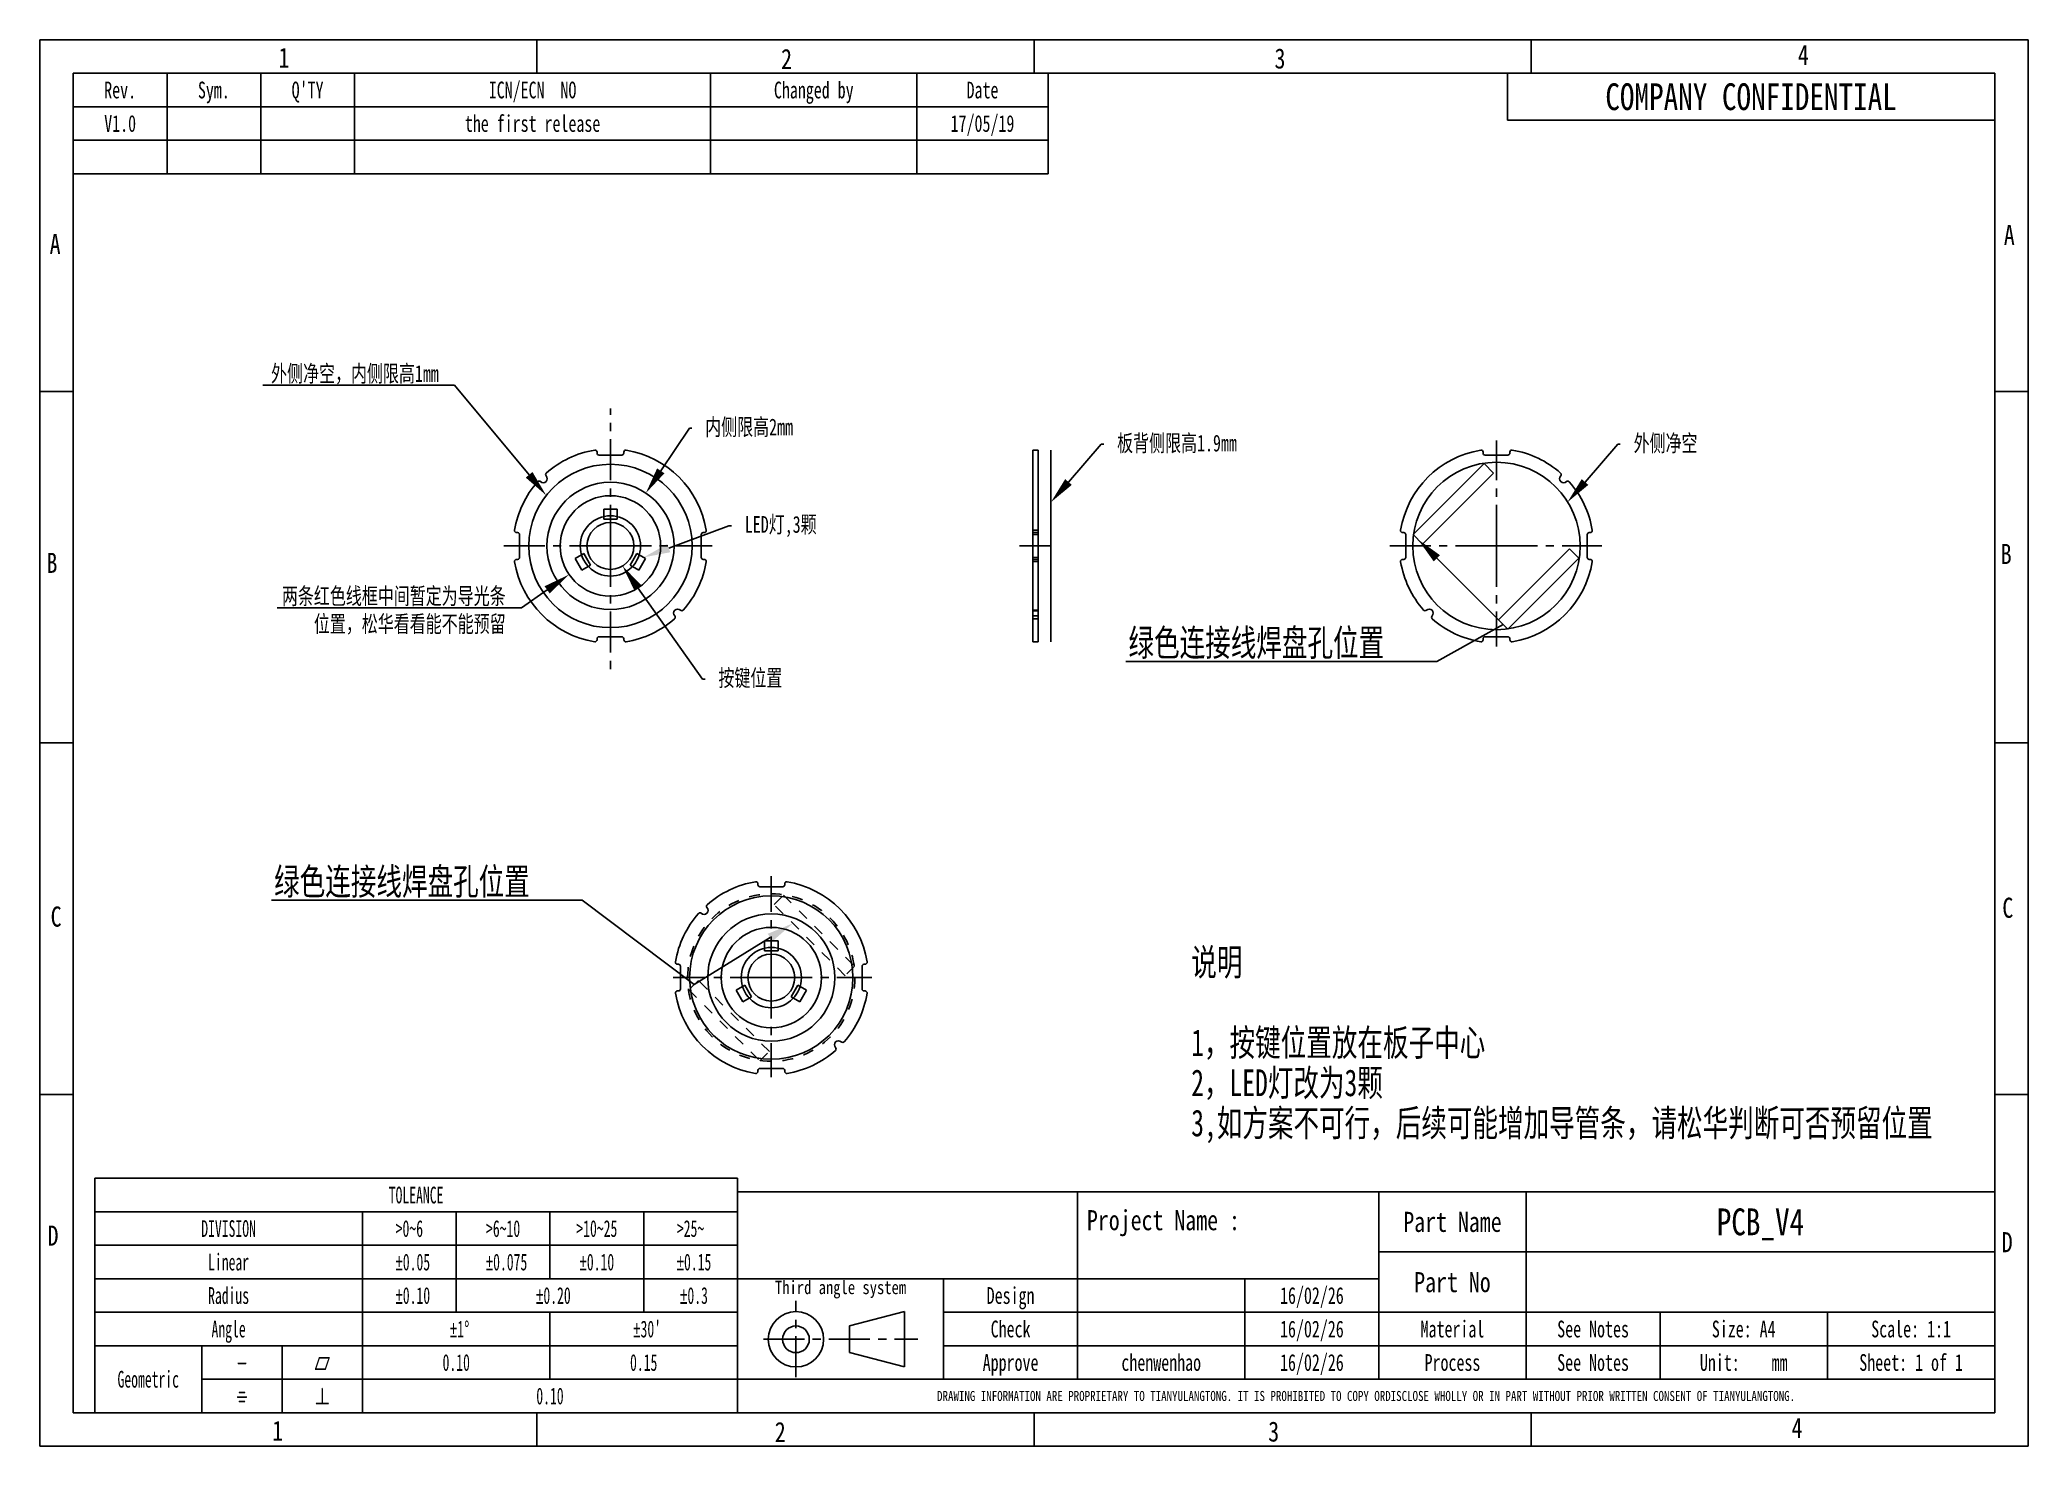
# Model space of a CAD drawing. Header units: millimetres. Extents: x 754 to 1051, y -18 to 192.
import ezdxf
from ezdxf import colors
from ezdxf.entities.mleader import LeaderData, LeaderLine
from ezdxf.math import Vec2, Vec3

# ---------------------------------------------------------------- set-up
doc = ezdxf.new("R2010")
doc.units = ezdxf.units.MM
doc.header["$LTSCALE"] = 16.335
for name, pattern in [('CENTER', [0.6, 0.375, -0.075, 0.075, -0.075]), ('HIDDEN', [0.2, 0.1, -0.1]), ('PHANTOM', [0.8, 0.45, -0.05, 0.1, -0.05, 0.1, -0.05])]:
    doc.linetypes.add(name, pattern=pattern)
doc.layers.get('0').update_dxf_attribs({"linetype": 'CONTINUOUS'})
for name, color, linetype in [('DEFAULT_1', 7, 'CENTER'), ('DEFAULT_2', 8, 'HIDDEN'), ('DEFAULT_3', 7, 'PHANTOM')]:
    doc.layers.add(name, color=color, linetype=linetype)
doc.styles.get("Standard").update_dxf_attribs({"font": 'txt', "width": 0.7})
doc.styles.add('TEXTSTYLE_1', font='gdt', dxfattribs={"width": 0.8})
doc.styles.add('TEXTSTYLE_2', font='txt', dxfattribs={"width": 0.8})
doc.styles.add('TEXTSTYLE_3', font='txt', dxfattribs={"width": 0.6})
doc.styles.add('TEXTSTYLE_4', font='gdt', dxfattribs={"width": 0.6})

# ---------------------------------------------------------------- blocks, each defined once
blk = doc.blocks.new('SYMBOL_33_BL0', base_point=(119.6, 16))
at = {"color": 7, "linetype": 'Continuous'}
for p, q in [((129.14, 20.09), (120.94, 17.95)), ((120.94, 17.95), (120.94, 13.97)), ((129.14, 20.09), (129.14, 11.83)), ((120.94, 13.97), (129.14, 11.83))]:
    blk.add_line(p, q, dxfattribs=at)
for radius in [4.13, 1.99]:
    blk.add_circle((112.94, 15.96), radius, dxfattribs=at)
at = {"layer": 'DEFAULT_1', "color": 2, "linetype": 'CENTER'}
for p, q in [((112.93, 10.29), (112.93, 21.71)), ((108.07, 15.96), (131.13, 15.96))]:
    blk.add_line(p, q, dxfattribs=at)

msp = doc.modelspace()

# ---------------------------------------------------------------- linework, layer by layer
at = {"color": 2, "linetype": 'Continuous'}
for p, q in [((754.23, -18.28), (754.23, 191.72)), ((754.23, 191.72), (1051.23, 191.72)), ((1051.23, -18.28), (1051.23, 191.72)), ((759.23, 186.72), (904.83, 186.72)), ((759.23, 186.72), (759.23, 171.72)), ((773.23, 186.72), (773.23, 171.72)), ((787.23, 186.72), (787.23, 171.72)), ((801.23, 186.72), (801.23, 171.72)), ((854.43, 186.72), (854.43, 171.72)), ((885.23, 186.72), (885.23, 171.72)), ((904.83, 186.72), (904.83, 171.72)), ((973.43, 186.72), (1046.23, 186.72)), ((973.43, 186.72), (973.43, 179.72)), ((1046.23, 186.72), (1046.23, 179.72)), ((759.23, 181.72), (904.83, 181.72)), ((973.43, 179.72), (1046.23, 179.72)), ((759.23, 176.72), (904.83, 176.72)), ((759.23, 171.72), (904.83, 171.72)), ((754.23, 139.22), (759.23, 139.22)), ((1046.23, 139.22), (1051.23, 139.22)), ((754.23, 86.72), (759.23, 86.72)), ((1046.23, 86.72), (1051.23, 86.72)), ((754.23, 34.22), (759.23, 34.22)), ((1046.23, 34.22), (1051.23, 34.22)), ((762.43, 21.72), (858.43, 21.72)), ((762.43, 21.72), (762.43, -13.28)), ((858.43, 21.72), (858.43, -13.28)), ((858.43, 19.72), (1046.23, 19.72)), ((858.43, 19.72), (858.43, -13.28)), ((909.23, 19.72), (909.23, -8.28)), ((954.23, 19.72), (954.23, -8.28)), ((976.23, 19.72), (976.23, -8.28)), ((1046.23, 19.72), (1046.23, -13.28)), ((762.43, 16.72), (858.43, 16.72)), ((802.43, 16.72), (802.43, -13.28)), ((816.43, 16.72), (816.43, 1.72)), ((830.43, 16.72), (830.43, 6.72)), ((844.43, 16.72), (844.43, 1.72)), ((762.43, 11.72), (858.43, 11.72)), ((954.23, 10.72), (1046.23, 10.72)), ((762.43, 6.72), (858.43, 6.72)), ((858.43, 6.72), (954.23, 6.72)), ((889.23, 6.72), (889.23, -8.28)), ((934.23, 6.72), (934.23, -8.28)), ((762.43, 1.72), (858.43, 1.72)), ((830.43, 1.72), (830.43, -8.28)), ((889.23, 1.72), (1046.23, 1.72)), ((996.23, 1.72), (996.23, -8.28)), ((1021.23, 1.72), (1021.23, -8.28)), ((762.43, -3.28), (858.43, -3.28)), ((778.43, -3.28), (778.43, -13.28)), ((790.43, -3.28), (790.43, -13.28)), ((889.23, -3.28), (1046.23, -3.28)), ((778.43, -8.28), (858.43, -8.28)), ((858.43, -8.28), (1046.23, -8.28)), ((762.43, -13.28), (858.43, -13.28)), ((858.43, -13.28), (1046.23, -13.28)), ((754.23, -18.28), (1051.23, -18.28))]:
    msp.add_line(p, q, dxfattribs=at)
at = {"color": 7, "linetype": 'Continuous'}
for p, q in [((828.48, 186.72), (828.48, 191.72)), ((902.73, 186.72), (902.73, 191.72)), ((976.98, 186.72), (976.98, 191.72)), ((759.23, 186.72), (759.23, -13.28)), ((759.23, 186.72), (1046.23, 186.72)), ((1046.23, 186.72), (1046.23, -13.28)), ((837.46, 130.16), (837.46, 130.01)), ((837.76, 129.71), (841.16, 129.71)), ((841.46, 130.01), (841.46, 130.16)), ((902.55, 101.83), (902.55, 130.46)), ((903.35, 130.46), (902.55, 130.46)), ((903.35, 101.83), (903.35, 130.46)), ((969.8, 130.01), (969.8, 130.16)), ((973.5, 129.71), (970.1, 129.71)), ((973.8, 130.16), (973.8, 130.01)), ((825.59, 118.14), (825.44, 118.14)), ((825.89, 114.44), (825.89, 117.84)), ((853.02, 117.84), (853.02, 114.44)), ((853.47, 118.14), (853.32, 118.14)), ((902.55, 118.14), (903.35, 118.14)), ((957.78, 118.14), (957.94, 118.14)), ((958.24, 117.84), (958.24, 114.44)), ((985.36, 114.44), (985.36, 117.84)), ((985.66, 118.14), (985.81, 118.14)), ((825.44, 114.14), (825.59, 114.14)), ((853.32, 114.14), (853.47, 114.14)), ((903.35, 114.14), (902.55, 114.14)), ((957.94, 114.14), (957.78, 114.14)), ((985.81, 114.14), (985.66, 114.14)), ((902.55, 106.46), (903.35, 106.46)), ((837.46, 102.28), (837.46, 102.13)), ((841.16, 102.58), (837.76, 102.58)), ((841.46, 102.13), (841.46, 102.28)), ((902.55, 101.83), (903.35, 101.83)), ((969.8, 102.13), (969.8, 102.28)), ((970.1, 102.58), (973.5, 102.58)), ((973.8, 102.28), (973.8, 102.13)), ((861.49, 65.7), (861.49, 65.55)), ((865.49, 65.55), (865.49, 65.7)), ((861.79, 65.25), (865.19, 65.25)), ((849.62, 53.69), (849.47, 53.69)), ((877.5, 53.69), (877.35, 53.69)), ((849.92, 49.99), (849.92, 53.39)), ((877.05, 53.39), (877.05, 49.99)), ((849.47, 49.69), (849.62, 49.69)), ((877.35, 49.69), (877.5, 49.69)), ((861.49, 37.83), (861.49, 37.68)), ((865.19, 38.13), (861.79, 38.13)), ((865.49, 37.68), (865.49, 37.83)), ((759.23, -13.28), (1046.23, -13.28)), ((828.48, -18.28), (828.48, -13.28)), ((902.73, -18.28), (902.73, -13.28)), ((976.98, -18.28), (976.98, -13.28))]:
    msp.add_line(p, q, dxfattribs=at)
at = {"color": 40, "linetype": 'Continuous'}
for p, q in [((905.25, 101.83), (905.25, 130.46)), ((838.46, 120.14), (838.46, 121.64)), ((838.46, 121.64), (840.46, 121.64)), ((840.46, 120.14), (838.46, 120.14)), ((840.46, 121.64), (840.46, 120.14)), ((834.19, 114.26), (835.49, 115.01)), ((835.19, 112.53), (834.19, 114.26)), ((836.49, 113.28), (835.19, 112.53)), ((835.49, 115.01), (836.49, 113.28)), ((842.42, 113.28), (843.42, 115.01)), ((843.72, 112.53), (842.42, 113.28)), ((843.42, 115.01), (844.72, 114.26)), ((844.72, 114.26), (843.72, 112.53)), ((862.49, 55.69), (862.49, 57.19)), ((862.49, 57.19), (864.49, 57.19)), ((864.49, 57.19), (864.49, 55.69)), ((864.49, 55.69), (862.49, 55.69)), ((858.22, 49.81), (859.52, 50.56)), ((859.52, 50.56), (860.52, 48.82)), ((866.45, 48.82), (867.45, 50.56)), ((867.45, 50.56), (868.75, 49.81)), ((859.22, 48.07), (858.22, 49.81)), ((860.52, 48.82), (859.22, 48.07)), ((867.75, 48.07), (866.45, 48.82)), ((868.75, 49.81), (867.75, 48.07))]:
    msp.add_line(p, q, dxfattribs=at)
at = {"color": 3, "linetype": 'Continuous'}
for p, q in [((969.96, 128.45), (959.35, 117.84)), ((971.37, 127.03), (969.96, 128.45)), ((960.77, 116.43), (971.37, 127.03)), ((959.35, 117.84), (960.77, 116.43)), ((972.08, 105.11), (982.69, 115.72)), ((984.1, 114.31), (973.49, 103.7)), ((982.69, 115.72), (984.1, 114.31)), ((973.49, 103.7), (972.08, 105.11))]:
    msp.add_line(p, q, dxfattribs=at)
at = {"color": 2, "linetype": 'Continuous'}
for centre in [(839.46, 116.14), (863.49, 51.69)]:
    msp.add_circle(centre, 12.2, dxfattribs=at)
at = {"color": 3, "linetype": 'Continuous'}
msp.add_circle((971.8, 116.14), 12.5, dxfattribs=at)
at = {"color": 5, "linetype": 'Continuous'}
for centre in [(839.46, 116.14), (863.49, 51.69)]:
    msp.add_circle(centre, 9.5, dxfattribs=at)
at = {"color": 1, "linetype": 'Continuous'}
for centre, radius in [((839.46, 116.14), 7.5), ((839.46, 116.14), 4.5), ((863.49, 51.69), 7.5), ((863.49, 51.69), 4.5)]:
    msp.add_circle(centre, radius, dxfattribs=at)
at = {"color": 6, "linetype": 'Continuous'}
for centre in [(839.46, 116.14), (863.49, 51.69)]:
    msp.add_circle(centre, 3.5, dxfattribs=at)
at = {"color": 7, "linetype": 'Continuous'}
for centre, radius, start, end in [((839.46, 116.14), 14.5, 99.3214, 131.367), ((837.16, 130.16), 0.3, 0, 99.3214), ((837.76, 130.01), 0.3, 180, 270), ((841.16, 130.01), 0.3, 270, 0), ((841.76, 130.16), 0.3, 80.6786, 180), ((839.46, 116.14), 14.5, 9.3214, 80.6786), ((971.8, 116.14), 14.5, 99.3214, 170.6786), ((969.5, 130.16), 0.3, 0, 99.3214), ((970.1, 130.01), 0.3, 180, 270), ((973.5, 130.01), 0.3, 270, 0), ((974.1, 130.16), 0.3, 80.6786, 180), ((971.8, 116.14), 14.5, 48.633, 80.6786), ((839.46, 116.14), 14.5, 138.633, 170.6786), ((828.8, 125.53), 0.3, 46.2752, 138.633), ((829.42, 126.18), 0.6, 226.2752, 43.7248), ((830.07, 126.8), 0.3, 131.367, 223.7248), ((981.83, 126.18), 0.6, 136.2752, 313.7248), ((981.18, 126.8), 0.3, 316.2752, 48.633), ((982.45, 125.53), 0.3, 41.367, 133.7248), ((971.8, 116.14), 14.5, 9.3214, 41.367), ((825.44, 118.44), 0.3, 170.6786, 270), ((825.59, 117.84), 0.3, 0, 90), ((853.32, 117.84), 0.3, 90, 180), ((853.47, 118.44), 0.3, 270, 9.3214), ((957.78, 118.44), 0.3, 170.6786, 270), ((957.94, 117.84), 0.3, 0, 90), ((985.66, 117.84), 0.3, 90, 180), ((985.81, 118.44), 0.3, 270, 9.3214), ((825.44, 113.84), 0.3, 90, 189.3214), ((839.46, 116.14), 14.5, 189.3214, 260.6786), ((825.59, 114.44), 0.3, 270, 0), ((839.46, 116.14), 14.5, 318.633, 350.6786), ((853.32, 114.44), 0.3, 180, 270), ((853.47, 113.84), 0.3, 350.6786, 90), ((957.78, 113.84), 0.3, 90, 189.3214), ((971.8, 116.14), 14.5, 189.3214, 221.367), ((957.94, 114.44), 0.3, 270, 0), ((971.8, 116.14), 14.5, 279.3214, 350.6786), ((985.66, 114.44), 0.3, 180, 270), ((985.81, 113.84), 0.3, 350.6786, 90), ((839.46, 116.14), 14.5, 279.3214, 311.367), ((849.49, 106.11), 0.6, 46.2752, 223.7248), ((848.84, 105.49), 0.3, 311.367, 43.7248), ((850.11, 106.76), 0.3, 226.2752, 318.633), ((961.14, 106.76), 0.3, 221.367, 313.7248), ((961.76, 106.11), 0.6, 316.2752, 133.7248), ((962.41, 105.49), 0.3, 136.2752, 228.633), ((971.8, 116.14), 14.5, 228.633, 260.6786), ((837.16, 102.13), 0.3, 260.6786, 0), ((837.76, 102.28), 0.3, 90, 180), ((841.16, 102.28), 0.3, 0, 90), ((841.76, 102.13), 0.3, 180, 279.3214), ((969.5, 102.13), 0.3, 260.6786, 0), ((970.1, 102.28), 0.3, 90, 180), ((973.5, 102.28), 0.3, 0, 90), ((974.1, 102.13), 0.3, 180, 279.3214), ((863.49, 51.69), 14.5, 99.3214, 131.367), ((861.19, 65.7), 0.3, 0, 99.3214), ((861.79, 65.55), 0.3, 180, 270), ((865.19, 65.55), 0.3, 270, 0), ((865.79, 65.7), 0.3, 80.6786, 180), ((863.49, 51.69), 14.5, 9.3214, 80.6786), ((854.1, 62.35), 0.3, 131.367, 223.7248), ((863.49, 51.69), 14.5, 138.633, 170.6786), ((852.83, 61.07), 0.3, 46.2752, 138.633), ((853.45, 61.72), 0.6, 226.2752, 43.7248), ((849.47, 53.99), 0.3, 170.6786, 270), ((849.62, 53.39), 0.3, 0, 90), ((877.35, 53.39), 0.3, 90, 180), ((877.5, 53.99), 0.3, 270, 9.3214), ((849.47, 49.39), 0.3, 90, 189.3214), ((863.49, 51.69), 14.5, 189.3214, 260.6786), ((849.62, 49.99), 0.3, 270, 0), ((863.49, 51.69), 14.5, 318.633, 350.6786), ((877.35, 49.99), 0.3, 180, 270), ((877.5, 49.39), 0.3, 350.6786, 90), ((873.52, 41.66), 0.6, 46.2752, 223.7248), ((874.14, 42.31), 0.3, 226.2752, 318.633), ((863.49, 51.69), 14.5, 279.3214, 311.367), ((872.87, 41.03), 0.3, 311.367, 43.7248), ((861.19, 37.68), 0.3, 260.6786, 0), ((861.79, 37.83), 0.3, 90, 180), ((865.19, 37.83), 0.3, 0, 90), ((865.79, 37.68), 0.3, 180, 279.3214)]:
    msp.add_arc(centre, radius, start, end, dxfattribs=at)
at = {"layer": 'DEFAULT_1', "color": 1, "linetype": 'CENTER'}
for p, q in [((839.46, 116.14), (839.46, 136.64)), ((971.8, 116.14), (971.8, 131.9)), ((839.46, 116.14), (822.82, 116.14)), ((839.46, 116.14), (839.46, 97.61)), ((839.46, 116.14), (854.65, 116.14)), ((900.55, 116.14), (905.35, 116.14)), ((971.8, 116.14), (955.32, 116.14)), ((971.8, 116.14), (971.8, 101.15)), ((971.8, 116.14), (987.54, 116.14)), ((863.49, 51.69), (863.49, 66.81)), ((863.49, 51.69), (848.84, 51.69)), ((863.49, 51.69), (863.49, 36.82)), ((863.49, 51.69), (878.5, 51.69))]:
    msp.add_line(p, q, dxfattribs=at)
at = {"layer": 'DEFAULT_2', "color": 3, "linetype": 'HIDDEN'}
for p, q in [((863.91, 62.58), (865.32, 63.99)), ((874.52, 51.97), (863.91, 62.58)), ((865.32, 63.99), (875.93, 53.39)), ((852.6, 51.27), (851.18, 49.85)), ((863.2, 40.66), (852.6, 51.27)), ((875.93, 53.39), (874.52, 51.97)), ((851.18, 49.85), (861.79, 39.24)), ((861.79, 39.24), (863.2, 40.66))]:
    msp.add_line(p, q, dxfattribs=at)
msp.add_circle((863.49, 51.69), 12.5, dxfattribs=at)
at = {"layer": 'DEFAULT_3', "color": 7, "linetype": 'PHANTOM'}
for p, q in [((903.35, 130.45), (902.55, 130.45)), ((902.55, 118.49), (903.35, 118.49)), ((902.55, 117.84), (903.35, 117.84)), ((902.55, 114.44), (903.35, 114.44)), ((903.35, 113.8), (902.55, 113.8)), ((902.55, 106.56), (903.35, 106.56)), ((903.35, 105.69), (902.55, 105.69)), ((903.35, 105.26), (902.55, 105.26)), ((902.55, 101.84), (903.35, 101.84))]:
    msp.add_line(p, q, dxfattribs=at)

# ---------------------------------------------------------------- block references
at = {"color": 2, "linetype": 'Continuous'}
msp.add_blockref('SYMBOL_33_BL0', (873.83, -2.28), dxfattribs=at)

# ---------------------------------------------------------------- texts
at = {"color": 2, "linetype": 'Continuous', "line_spacing_factor": 0.9}
for s, insert, char_height, width, attachment_point, style in [('1', (789.89, 190.55), 3, 2.4, 1, 'TEXTSTYLE_2'), ('2', (864.95, 190.36), 3, 2.4, 1, 'TEXTSTYLE_2'), ('3', (938.65, 190.43), 3, 2.4, 1, 'TEXTSTYLE_2'), ('4', (1016.82, 190.96), 3, 2.4, 1, 'TEXTSTYLE_2'), ('COMPANY CONFIDENTIAL', (1009.83, 185.22), 4, 64, 2, 'TEXTSTYLE_2'), ('A', (1047.58, 164.07), 3, 2.4, 1, 'TEXTSTYLE_2'), ('A', (755.7, 162.74), 3, 2.4, 1, 'TEXTSTYLE_2'), ('B', (1047.12, 116.44), 3, 2.4, 1, 'TEXTSTYLE_2'), ('B', (755.23, 115.11), 3, 2.4, 1, 'TEXTSTYLE_2'), ('C', (1047.36, 63.62), 3, 2.4, 1, 'TEXTSTYLE_2'), ('C', (755.85, 62.3), 3, 2.4, 1, 'TEXTSTYLE_2'), ('TOLEANCE', (810.43, 20.47), 2.5, 12, 2, 'TEXTSTYLE_3'), ('DIVISION', (782.43, 15.47), 2.5, 12, 2, 'TEXTSTYLE_3'), ('>0~6 ', (809.43, 15.47), 2.5, 7.5, 2, 'TEXTSTYLE_3'), ('>6~10', (823.43, 15.47), 2.5, 7.5, 2, 'TEXTSTYLE_3'), ('>10~25', (837.43, 15.47), 2.5, 9, 2, 'TEXTSTYLE_3'), ('>25~', (851.43, 15.47), 2.5, 6, 2, 'TEXTSTYLE_3'), ('Project Name :\\P                  ', (910.63, 16.97), 3, 43.2, 1, 'TEXTSTYLE_2'), ('Part Name', (965.23, 16.72), 3, 21.6, 2, 'TEXTSTYLE_2'), ('PCB_V4', (1011.23, 17.22), 4, 19.2, 2, 'TEXTSTYLE_2'), ('D', (755.39, 14.67), 3, 2.4, 1, 'TEXTSTYLE_2'), ('D', (1047.27, 13.68), 3, 2.4, 1, 'TEXTSTYLE_2'), ('Linear', (782.43, 10.47), 2.5, 9, 2, 'TEXTSTYLE_3'), (' \\Fgdt;{\\Fgdt;`}\\Ftxt;0.05', (809.43, 10.47), 2.5, 10.4167, 2, 'TEXTSTYLE_3'), (' \\Fgdt;{\\Fgdt;`}\\Ftxt;0.075', (823.43, 10.47), 2.5, 11.9167, 2, 'TEXTSTYLE_3'), ('{\\Fgdt;`}\\Ftxt;0.10 ', (837.43, 10.47), 2.5, 10.4167, 2, 'TEXTSTYLE_4'), (' \\Fgdt;{\\Fgdt;`}\\Ftxt;0.15', (851.43, 10.47), 2.5, 10.4167, 2, 'TEXTSTYLE_3'), ('Third angle system', (873.83, 6.43), 2, 28.8, 2, 'TEXTSTYLE_2'), ('Part No', (965.23, 7.72), 3, 16.8, 2, 'TEXTSTYLE_2'), ('Radius', (782.43, 5.47), 2.5, 9, 2, 'TEXTSTYLE_3'), (' \\Fgdt;{\\Fgdt;`}\\Ftxt;0.10', (809.43, 5.47), 2.5, 10.4167, 2, 'TEXTSTYLE_3'), (' \\Fgdt;{\\Fgdt;`}\\Ftxt;0.20', (830.43, 5.47), 2.5, 10.4167, 2, 'TEXTSTYLE_3'), (' \\Fgdt;{\\Fgdt;`}\\Ftxt;0.3', (851.43, 5.47), 2.5, 8.9167, 2, 'TEXTSTYLE_3'), ('Angle', (782.43, 0.47), 2.5, 7.5, 2, 'TEXTSTYLE_3'), (' \\Fgdt;{\\Fgdt;`}\\Ftxt;1\\Fgdt;{\\Fgdt;~}', (816.43, 0.47), 2.5, 7.5833, 2, 'TEXTSTYLE_3'), (" \\Fgdt;{\\Fgdt;`}\\Ftxt;30'", (844.43, 0.47), 2.5, 8.9167, 2, 'TEXTSTYLE_3'), ('{\\Fgdt;u}\\Ftxt; ', (784.43, -4.53), 2.5, 7.5417, 2, 'TEXTSTYLE_4'), ('{\\Fgdt;c}', (796.43, -4.53), 2.5, 6.1458, 2, 'TEXTSTYLE_1'), ('0.10', (816.43, -4.53), 2.5, 6, 2, 'TEXTSTYLE_3'), ('0.15', (844.43, -4.53), 2.5, 6, 2, 'TEXTSTYLE_3'), ('Geometric', (770.43, -7.03), 2.5, 13.5, 2, 'TEXTSTYLE_3'), ('{\\Fgdt;i}', (784.43, -9.53), 2.5, 6.0417, 2, 'TEXTSTYLE_4'), ('{\\Fgdt;b}', (796.43, -9.53), 2.5, 6.0417, 2, 'TEXTSTYLE_1'), ('0.10', (830.43, -9.53), 2.5, 6, 2, 'TEXTSTYLE_3'), ('DRAWING INFORMATION ARE PROPRIETARY TO TIANYULANGTONG. IT IS PROHIBITED TO COPY ORDISCLOSE WHOLLY OR IN PART WITHOUT PRIOR WRITTEN CONSENT OF TIANYULANGTONG.', (952.33, -10.03), 1.5, 188.4, 2, 'TEXTSTYLE_2'), ('1', (788.95, -14.47), 3, 2.4, 1, 'TEXTSTYLE_2'), ('2', (864.01, -14.66), 3, 2.4, 1, 'TEXTSTYLE_2'), ('3', (937.71, -14.59), 3, 2.4, 1, 'TEXTSTYLE_2'), ('4', (1015.88, -14.05), 3, 2.4, 1, 'TEXTSTYLE_2')]:
    msp.add_mtext(s, dxfattribs=dict(at, insert=insert, char_height=char_height, width=width, attachment_point=attachment_point, style=style))
at = {"color": 2, "linetype": 'Continuous', "char_height": 2.5, "line_spacing_factor": 0.9}
for s, insert, width, attachment_point in [('Rev.', (766.23, 185.47), 7, 2), ('Sym.', (780.23, 185.47), 7, 2), ("Q'TY", (794.23, 185.47), 7, 2), ('ICN/ECN  NO', (827.83, 185.47), 19.25, 2), ('Changed by', (869.83, 185.47), 17.5, 2), ('Date', (895.03, 185.47), 7, 2), ('V1.0 ', (766.23, 180.47), 8.75, 2), ('the first release', (827.83, 180.47), 29.75, 2), ('17/05/19 ', (895.03, 180.47), 15.75, 2), ('{\\fSimSun|b0|i0|c134|p2;\\H1.6x;说明\\P \\P\\Ftxt|c134;1\\fSimSun|b0|i0|c134|p2;，按键位置放在板子中心\\P\\Ftxt|c134;2\\fSimSun|b0|i0|c134|p2;，LED灯改为3颗\\P3,如方案不可行，后续可能增加导管条，请松华判断可否预留位置\\P\\H0.625x; }', (926.21, 55.99), 115.8248, 1), ('Design', (899.23, 5.47), 10.5, 2), ('16/02/26 ', (944.23, 5.47), 15.75, 2), ('Check', (899.23, 0.47), 8.75, 2), ('16/02/26  ', (944.23, 0.47), 17.5, 2), ('Material', (965.23, 0.47), 14, 2), ('See Notes', (986.23, 0.47), 15.75, 2), ('Size: A4', (1008.73, 0.47), 14, 2), ('Scale: 1:1', (1033.73, 0.47), 17.5, 2), ('Approve', (899.23, -4.53), 12.25, 2), ('chenwenhao', (921.73, -4.53), 17.5, 2), ('16/02/26  ', (944.23, -4.53), 17.5, 2), ('Process', (965.23, -4.53), 12.25, 2), ('See Notes', (986.23, -4.53), 15.75, 2), ('Unit:    mm', (1008.73, -4.53), 19.25, 2), ('Sheet: 1 of 1', (1033.73, -4.53), 22.75, 2)]:
    msp.add_mtext(s, dxfattribs=dict(at, insert=insert, width=width, attachment_point=attachment_point))

# ---------------------------------------------------------------- leaders
ml = msp.add_multileader_mtext('Standard')
ml.set_content('{\\fSimSun|b0|i0|c134|p2;外侧净空，内侧限高1mm}', color=256)
ml.set_leader_properties()
ml.build(insert=Vec2(0, 0))
ml.multileader.update_dxf_attribs({"text_right_attachment_type": 6, "dogleg_length": 0.36})
ctx = ml.context
ctx.base_point, ctx.char_height, ctx.plane_origin = Vec3(785.85, 141.71), 2.5, Vec3(806.47, 144.94)
ctx.right_attachment, ctx.text_align_type = 6, 2
notes = []
notes.append((ctx, [(0, (1, 1, 0), (816.19, 140.14), (-1, 0), 0.36, [(0, [(829.87, 123.69)], 0, [])])]))
ctx.mtext.insert, ctx.mtext.width, ctx.mtext.defined_height, ctx.mtext.alignment, ctx.mtext.flow_direction = Vec3(813.83, 143.14), 26.0346, 6.17, 3, 5
ml = msp.add_multileader_mtext('Standard')
ml.set_content('{\\fSimSun|b0|i0|c134|p2;内侧限高}2mm', color=256)
ml.set_leader_properties()
ml.build(insert=Vec2(0, 0))
ml.multileader.update_dxf_attribs({"text_right_attachment_type": 6, "dogleg_length": 0.36})
ctx = ml.context
ctx.base_point, ctx.char_height, ctx.plane_origin = Vec3(851.61, 133.73), 2.5, Vec3(853.61, 135.73)
ctx.right_attachment = 6
notes.append((ctx, [(0, (1, 1, 0), (851.25, 133.73), (1, 0), 0.36, [(0, [(844.75, 124.03)], 0, [])])]))
ctx.mtext.insert, ctx.mtext.width, ctx.mtext.defined_height, ctx.mtext.flow_direction = Vec3(853.61, 135.16), 19.1354, 5.96, 5
ml = msp.add_multileader_mtext('Standard')
ml.set_content('{\\fSimSun|b0|i0|c134|p2;板背侧限高}1.9mm', color=256)
ml.set_leader_properties()
ml.build(insert=Vec2(0, 0))
ml.multileader.update_dxf_attribs({"text_right_attachment_type": 6, "dogleg_length": 0.36})
ctx = ml.context
ctx.base_point, ctx.char_height, ctx.plane_origin = Vec3(913.14, 131.32), 2.5, Vec3(915.14, 133.32)
ctx.right_attachment = 6
notes.append((ctx, [(0, (1, 1, 0), (912.78, 131.32), (1, 0), 0.36, [(0, [(905.25, 122.67)], 0, [])])]))
ctx.mtext.insert, ctx.mtext.width, ctx.mtext.defined_height, ctx.mtext.flow_direction = Vec3(915.14, 132.75), 25.4857, 6.23, 5
ml = msp.add_multileader_mtext('Standard')
ml.set_content('{\\fSimSun|b0|i0|c134|p2;外侧净空}', color=256)
ml.set_leader_properties()
ml.build(insert=Vec2(0, 0))
ml.multileader.update_dxf_attribs({"text_right_attachment_type": 6, "dogleg_length": 0.36})
ctx = ml.context
ctx.base_point, ctx.char_height, ctx.plane_origin = Vec3(990.29, 131.32), 2.5, Vec3(992.29, 133.32)
ctx.right_attachment = 6
notes.append((ctx, [(0, (1, 1, 0), (989.93, 131.32), (1, 0), 0.36, [(0, [(982.4, 122.67)], 0, [])])]))
ctx.mtext.insert, ctx.mtext.width, ctx.mtext.defined_height, ctx.mtext.flow_direction = Vec3(992.29, 132.75), 25.4857, 6.23, 5
ml = msp.add_multileader_mtext('Standard')
ml.set_content('LED{\\fSimSun|b0|i0|c134|p2;灯,3颗}', color=256)
ml.set_leader_properties()
ml.build(insert=Vec2(0, 0))
ml.multileader.update_dxf_attribs({"text_right_attachment_type": 6, "dogleg_length": 0.36})
ctx = ml.context
ctx.base_point, ctx.char_height, ctx.plane_origin = Vec3(857.53, 119.15), 2.5, Vec3(859.53, 121.43)
ctx.right_attachment = 6
notes.append((ctx, [(0, (1, 1, 0), (857.17, 119.15), (1, 0), 0.36, [(0, [(844.42, 114.43)], 0, [])])]))
ctx.mtext.insert, ctx.mtext.width, ctx.mtext.defined_height, ctx.mtext.flow_direction = Vec3(859.53, 120.61), 25.8533, 2.77, 5
ml = msp.add_multileader_mtext('Standard')
ml.set_content('{\\fSimSun|b0|i0|c134|p2;绿色连接线焊盘孔位置}', color=256)
ml.set_leader_properties()
ml.build(insert=Vec2(0, 0))
ml.multileader.update_dxf_attribs({"text_right_attachment_type": 6, "dogleg_length": 0.36})
ctx = ml.context
ctx.base_point, ctx.plane_origin = Vec3(913.54, 101.42), Vec3(918, 94.7)
ctx.right_attachment, ctx.text_align_type = 6, 2
notes.append((ctx, [(1, (1, 1, 0), (962.88, 98.9), (-1, 0), 5.84, [(0, [(960.06, 117.13), (972.79, 104.41)], 0, [])])]))
ctx.mtext.insert, ctx.mtext.width, ctx.mtext.defined_height, ctx.mtext.alignment, ctx.mtext.flow_direction = Vec3(955.03, 103.7), 40.2007, 9.93, 3, 5
ml = msp.add_multileader_mtext('Standard')
ml.set_content('{\\fSimSun|b0|i0|c134|p2;按键位置}', color=256)
ml.set_leader_properties()
ml.build(insert=Vec2(0, 0))
ml.multileader.update_dxf_attribs({"text_right_attachment_type": 6, "dogleg_length": 0.36})
ctx = ml.context
ctx.base_point, ctx.char_height, ctx.plane_origin = Vec3(853.59, 96.26), 2.5, Vec3(855.59, 108.02)
ctx.right_attachment = 6
notes.append((ctx, [(0, (1, 1, 0), (853.23, 96.26), (1, 0), 0.36, [(0, [(841.26, 113.14)], 0, [])])]))
ctx.mtext.insert, ctx.mtext.width, ctx.mtext.flow_direction = Vec3(855.59, 97.69), 14.7733, 5
ml = msp.add_multileader_mtext('Standard')
ml.set_content('{\\fSimSun|b0|i0|c134|p2;两条红色线框中间暂定为导光条位置，松华看看能不能预留}', color=256)
ml.set_leader_properties()
ml.build(insert=Vec2(0, 0))
ml.multileader.update_dxf_attribs({"text_right_attachment_type": 6, "dogleg_length": 0.36})
ctx = ml.context
ctx.base_point, ctx.char_height, ctx.plane_origin = Vec3(789.67, 108.49), 2.5, Vec3(799.16, 110.78)
ctx.right_attachment, ctx.text_align_type = 6, 2
notes.append((ctx, [(0, (1, 1, 0), (826.17, 106.92), (-1, 0), 0.36, [(0, [(833.29, 111.87)], 0, [])])]))
ctx.mtext.insert, ctx.mtext.width, ctx.mtext.defined_height, ctx.mtext.alignment, ctx.mtext.flow_direction = Vec3(823.81, 109.92), 33.803, 8.47, 3, 5
ml = msp.add_multileader_mtext('Standard')
ml.set_content('{\\fSimSun|b0|i0|c134|p2;绿色连接线焊盘孔位置}', color=256)
ml.set_leader_properties()
ml.build(insert=Vec2(0, 0))
ml.multileader.update_dxf_attribs({"text_right_attachment_type": 6, "dogleg_length": 0.36})
ctx = ml.context
ctx.base_point, ctx.plane_origin = Vec3(785.92, 65.75), Vec3(790.39, 67.95)
ctx.right_attachment, ctx.text_align_type = 6, 2
notes.append((ctx, [(1, (1, 1, 0), (835.26, 63.24), (-1, 0), 5.84, [(0, [(866.71, 59.78), (851.98, 50.65)], 0, [])])]))
ctx.mtext.insert, ctx.mtext.width, ctx.mtext.defined_height, ctx.mtext.alignment, ctx.mtext.flow_direction = Vec3(827.42, 68.04), 40.2007, 9.93, 3, 5
for ctx, leaders in notes:
    for number, flags, end, landing, length, lines in leaders:
        leader = LeaderData()
        leader.index, (leader.has_last_leader_line, leader.has_dogleg_vector, leader.attachment_direction) = number, flags
        leader.last_leader_point, leader.dogleg_vector, leader.dogleg_length = Vec3(end), Vec3(landing), length
        for number, points, colour, breaks in lines:
            line = LeaderLine()
            line.index, line.vertices, line.color, line.breaks = number, Vec3.list(points), colors.encode_raw_color(colour), breaks
            leader.lines.append(line)
        ctx.leaders.append(leader)

doc.saveas('drawing.dxf')
